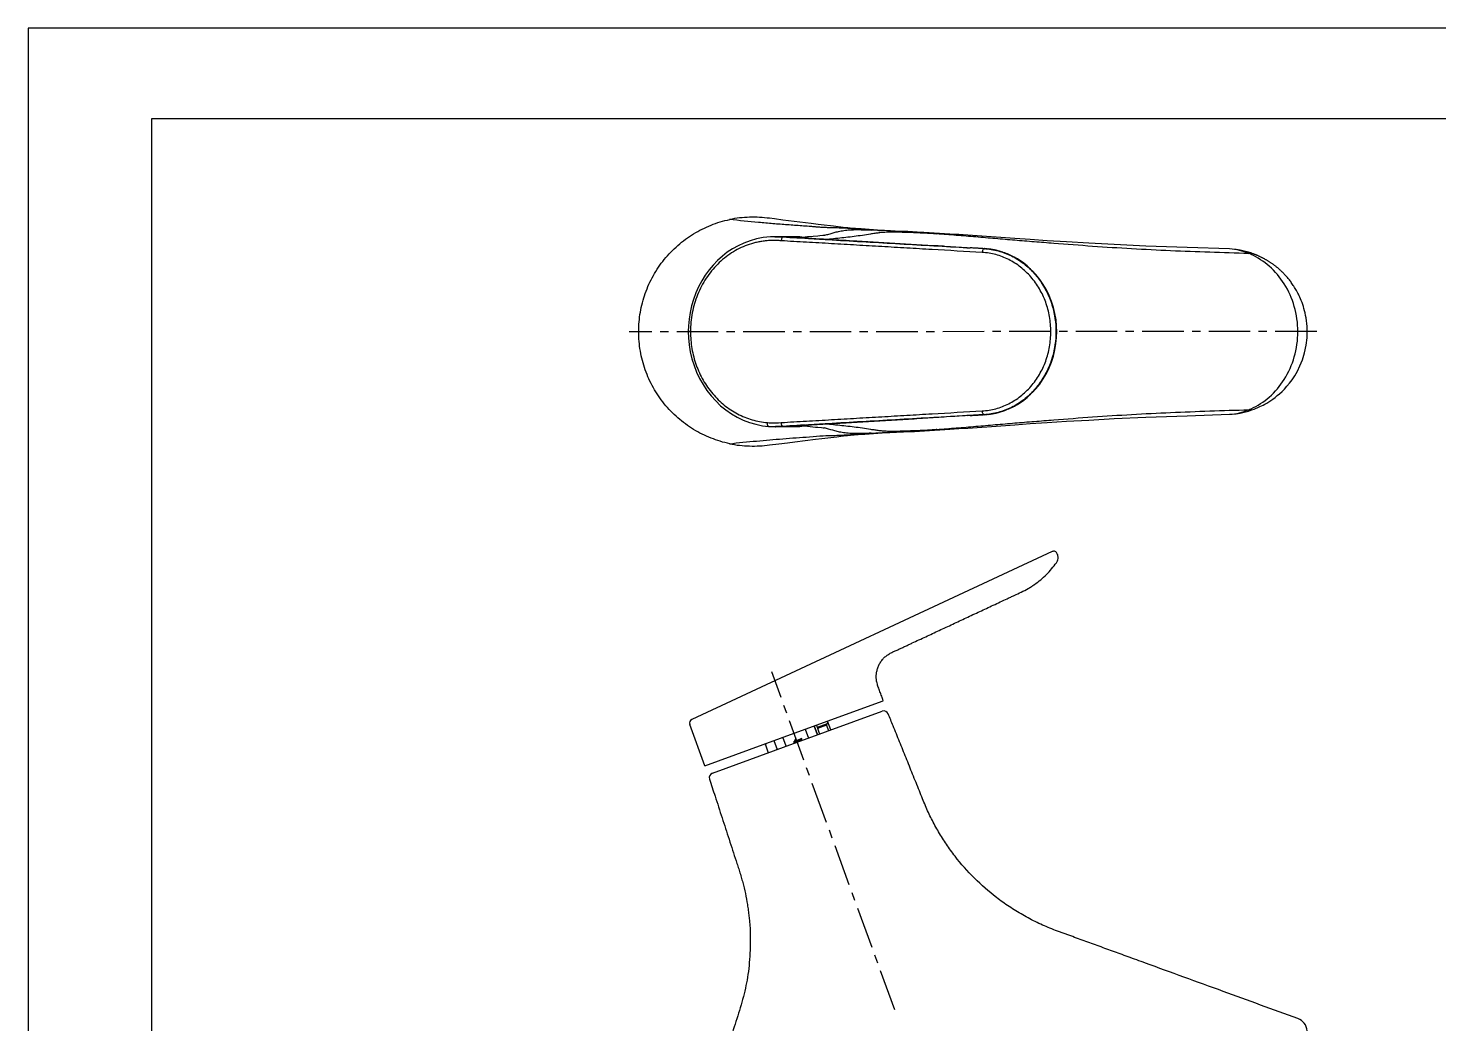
# Model space of a CAD drawing. Extents: x 33214 to 33808, y -33437 to -33017.
# Drawn here: x 33213.5 to 33510.5, y -33226.6 to -33017 of the extents above; entities that cross this region are included whole.
import ezdxf

# ---------------------------------------------------------------- set-up
doc = ezdxf.new("R2010")
doc.units = 0
doc.header["$LTSCALE"] = 7
doc.header["$MEASUREMENT"] = 0
doc.linetypes.add('CENTER', pattern=[2, 1.25, -0.25, 0.25, -0.25])
doc.layers.get('0').update_dxf_attribs({"color": 2, "linetype": 'CONTINUOUS'})
for name, color, linetype in [('11030_200121-SHAPE', 7, 'CONTINUOUS'), ('29313-SHAPE', 7, 'CONTINUOUS'), ('CL', 1, 'CENTER'), ('D', 2, 'CONTINUOUS'), ('TXT', 4, 'CONTINUOUS')]:
    doc.layers.add(name, color=color, linetype=linetype)
doc.layers.add('외형선', color=7, linetype='CONTINUOUS', lineweight=30)

msp = doc.modelspace()

# ---------------------------------------------------------------- linework, layer by layer
at = {"color": 7, "linetype": 'Continuous'}
for p, q in [((33429.1, -33127.22), (33353.23, -33162.6)), ((33430.24, -33127.8), (33430.19, -33127.67)), ((33374.78, -33165.47), (33393.57, -33158.63)), ((33375.46, -33167.35), (33393.35, -33160.84)), ((33382.51, -33164.78), (33381.83, -33162.9)), ((33355.99, -33172.31), (33352.82, -33163.6)), ((33355.99, -33172.31), (33374.78, -33165.47)), ((33379.01, -33163.93), (33379.69, -33165.81)), ((33379.48, -33163.76), (33380.16, -33165.64)), ((33381.61, -33163.78), (33379.73, -33164.46)), ((33381.61, -33163.78), (33381.91, -33163.14)), ((33381.61, -33163.78), (33382.04, -33164.95)), ((33357.58, -33173.86), (33375.46, -33167.35)), ((33368.67, -33167.69), (33369.36, -33169.57)), ((33370.55, -33167.01), (33371.23, -33168.89))]:
    msp.add_line(p, q, dxfattribs=at)
at = {"linetype": 'Continuous'}
msp.add_lwpolyline([(33213.53, -33437.02), (33807.53, -33437.02), (33807.53, -33017.02), (33213.53, -33017.02)], close=True, dxfattribs=at)
at = {"color": 7, "linetype": 'Continuous'}
msp.add_lwpolyline([(33430.35, -33128.34), (33430.34, -33128.18), (33430.28, -33127.9), (33430.24, -33127.8)], dxfattribs=at)
for centre, radius, start, end in [((33353.57, -33163.33), 0.799, 114.974, 200.0358), ((33393.69, -33161.78), 1, 21.9977, 110), ((33479.83, -33228.37), 3, 300, 70)]:
    msp.add_arc(centre, radius, start, end, dxfattribs=at)
at = {"color": 0}
msp.add_arc((33357.92, -33174.8), 1, 110, 197.9999, dxfattribs=at)
at = {"color": 7, "linetype": 'Continuous'}
for points, knots in [([(33430.19, -33127.67), (33430.16, -33127.57), (33430.04, -33127.38), (33429.76, -33127.18), (33429.42, -33127.13), (33429.2, -33127.17), (33429.1, -33127.22)], [0, 0, 0, 0, 0.241826, 0.49999, 0.758155, 1, 1, 1, 1]), ([(33393.57, -33158.63), (33393.46, -33158.31), (33393.29, -33157.83), (33393.05, -33157.2), (33392.81, -33156.56), (33392.52, -33155.79), (33392.25, -33154.93), (33392.09, -33154.13), (33392.06, -33153.37), (33392.15, -33152.62), (33392.33, -33151.87), (33392.62, -33151.13), (33393.01, -33150.43), (33393.49, -33149.81), (33394.06, -33149.27), (33394.69, -33148.81), (33395.38, -33148.43), (33396.1, -33148.11), (33396.82, -33147.8), (33397.53, -33147.47), (33398.24, -33147.13), (33398.95, -33146.8), (33399.89, -33146.35), (33401.08, -33145.8), (33402.5, -33145.14), (33403.92, -33144.48), (33405.35, -33143.81), (33406.77, -33143.15), (33408.66, -33142.27), (33411.03, -33141.16), (33413.4, -33140.06), (33415.3, -33139.17), (33416.73, -33138.5), (33418.19, -33137.82), (33419.41, -33137.25), (33420.4, -33136.79), (33421.39, -33136.34), (33422.62, -33135.76), (33423.82, -33135.14), (33424.75, -33134.58), (33425.65, -33133.98), (33426.72, -33133.15), (33427.92, -33132.05), (33429.03, -33130.86), (33429.7, -33130), (33430.02, -33129.56)], [0, 0, 0, 0, 0.019585, 0.029465, 0.039521, 0.059386, 0.077044, 0.092344, 0.106569, 0.121037, 0.13617, 0.151608, 0.167014, 0.182276, 0.197452, 0.212577, 0.227731, 0.242989, 0.258282, 0.273527, 0.288739, 0.303943, 0.319159, 0.349612, 0.38006, 0.410504, 0.44095, 0.471396, 0.501842, 0.562727, 0.623652, 0.653994, 0.684518, 0.715743, 0.747451, 0.763357, 0.779234, 0.810841, 0.842287, 0.858002, 0.873745, 0.905295, 0.936892, 0.968469, 1, 1, 1, 1]), ([(33430.02, -33129.56), (33430.14, -33129.39), (33430.33, -33128.99), (33430.37, -33128.55), (33430.35, -33128.34)], [0, 0, 0, 0, 0.499737, 1, 1, 1, 1]), ([(33480.85, -33225.55), (33475.62, -33223.64), (33467.62, -33220.73), (33456.92, -33216.84), (33450.23, -33214.4), (33445.23, -33212.58), (33441.85, -33211.35), (33438.63, -33210.18), (33435.97, -33209.21), (33433.84, -33208.44), (33432.51, -33207.95), (33431.44, -33207.56), (33430.38, -33207.18), (33428.52, -33206.48), (33425.92, -33205.35), (33422.91, -33203.77), (33420.06, -33202.01), (33416.59, -33199.52), (33412.66, -33196.08), (33409.25, -33192.2), (33406.83, -33188.86), (33405.18, -33186.25), (33403.95, -33183.99), (33403.05, -33182.13), (33402.42, -33180.71), (33401.8, -33179.19), (33401.15, -33177.57), (33400.45, -33175.85), (33399.52, -33173.53), (33398.37, -33170.68), (33397, -33167.29), (33395.75, -33164.2), (33394.96, -33162.24), (33394.62, -33161.4)], [0, 0, 0, 0, 0.1452412, 0.2219426, 0.2967619, 0.3306147, 0.360892, 0.3904273, 0.4199569, 0.4347213, 0.4494862, 0.4568681, 0.4642484, 0.4790139, 0.5085319, 0.5380544, 0.5675425, 0.5958252, 0.6495118, 0.7031839, 0.7300317, 0.7568795, 0.783729, 0.7971482, 0.8105766, 0.8243529, 0.839765, 0.8561699, 0.8727766, 0.9048228, 0.9363034, 0.9681345, 0.9916087, 0.9916087, 0.9916087, 0.9916087])]:
    msp.add_open_spline(points, degree=3, knots=knots, dxfattribs=at)
msp.add_open_spline([(33430.35, -33128.34), (33430.34, -33128.15), (33430.3, -33127.97), (33430.24, -33127.8)], degree=3, dxfattribs=at)
at = {"color": 0}
msp.add_open_spline([(33356.97, -33175.11), (33357.36, -33176.31), (33358.24, -33179.03), (33359.62, -33183.26), (33360.85, -33187.04), (33361.83, -33190.07), (33362.44, -33191.96), (33362.94, -33193.47), (33363.3, -33194.6), (33363.65, -33195.74), (33364.08, -33197.27), (33364.54, -33199.21), (33364.91, -33201.17), (33365.13, -33202.77), (33365.27, -33203.95), (33365.39, -33205.04), (33365.51, -33206.15), (33365.56, -33207.55), (33365.55, -33209.46), (33365.49, -33211.82), (33365.33, -33214.35), (33365.01, -33216.82), (33364.4, -33219.98), (33363.53, -33223.07), (33362.55, -33226.15), (33361.79, -33228.46), (33361.02, -33230.76), (33360.01, -33233.83), (33358.75, -33237.67), (33357.23, -33242.28), (33355.72, -33246.9), (33353.7, -33253.04), (33351.17, -33260.73), (33348.14, -33269.95), (33345.1, -33279.17), (33343.08, -33285.32), (33342.07, -33288.39)], degree=3, knots=[0.0081071, 0.0081071, 0.0081071, 0.0081071, 0.0400531, 0.0801061, 0.1201589, 0.1401855, 0.1602172, 0.1702207, 0.1802157, 0.1902225, 0.2002588, 0.2202273, 0.2402048, 0.2506379, 0.2608722, 0.2699753, 0.2782976, 0.2890262, 0.3053789, 0.3263752, 0.3483915, 0.3690877, 0.3890349, 0.4294937, 0.4499602, 0.4703482, 0.4906943, 0.5110519, 0.5518072, 0.5925511, 0.6332953, 0.6740408, 0.7555305, 0.8370203, 0.9185102, 1, 1, 1, 1], dxfattribs=at)
at = {"layer": '11030_200121-SHAPE', "color": 7, "linetype": 'Continuous'}
for p, q in [((33370.65, -33057.19), (33369.63, -33057.05)), ((33372.38, -33057.41), (33370.65, -33057.19)), ((33380.51, -33058.42), (33379.87, -33058.34)), ((33383.05, -33058.71), (33380.51, -33058.42)), ((33385.1, -33058.96), (33383.05, -33058.71)), ((33385.83, -33059.04), (33385.1, -33058.96)), ((33386.12, -33059.08), (33385.83, -33059.04)), ((33377.58, -33060.98), (33376.65, -33061.06)), ((33378.78, -33060.88), (33377.58, -33060.98)), ((33379.75, -33060.78), (33378.78, -33060.88)), ((33381.15, -33060.63), (33381.26, -33060.61)), ((33382.23, -33061.45), (33381.6, -33061.51)), ((33388.91, -33059.28), (33386.57, -33059.12)), ((33390.58, -33059.41), (33388.91, -33059.28)), ((33393.29, -33059.63), (33390.58, -33059.41)), ((33392.63, -33059.59), (33392.77, -33059.6)), ((33392.77, -33059.6), (33392.8, -33059.6)), ((33392.78, -33059.6), (33392.8, -33059.6)), ((33392.8, -33059.6), (33392.96, -33059.61)), ((33393.18, -33059.62), (33392.8, -33059.61)), ((33397.54, -33059.79), (33393.18, -33059.62)), ((33398.73, -33059.84), (33397.54, -33059.79)), ((33399.68, -33059.89), (33398.73, -33059.84)), ((33400.71, -33059.94), (33399.68, -33059.89)), ((33402.09, -33060.02), (33400.71, -33059.94)), ((33403.87, -33060.28), (33403.6, -33060.26)), ((33421.25, -33061.32), (33411.36, -33060.62)), ((33471.24, -33064.46), (33471.13, -33064.42)), ((33471.12, -33097.4), (33471.13, -33097.4)), ((33381.66, -33100.32), (33382.23, -33100.37)), ((33376.72, -33100.76), (33377.6, -33100.83)), ((33379.28, -33103.55), (33380.61, -33103.39)), ((33380.61, -33103.39), (33383.77, -33103.03)), ((33381.18, -33101.18), (33381.16, -33101.18)), ((33381.17, -33101.18), (33381.16, -33101.18)), ((33383.77, -33103.03), (33384.59, -33102.93)), ((33386.06, -33102.63), (33386.11, -33102.63)), ((33386.08, -33102.74), (33386.28, -33102.72)), ((33386.28, -33102.72), (33386.66, -33102.7)), ((33386.66, -33102.7), (33388.25, -33102.58)), ((33388.25, -33102.58), (33389.66, -33102.48)), ((33389.66, -33102.48), (33393.3, -33102.19)), ((33392.6, -33102.21), (33394.94, -33102.13)), ((33392.63, -33102.22), (33392.6, -33102.22)), ((33392.63, -33102.22), (33392.6, -33102.22)), ((33394.94, -33102.13), (33397.82, -33102.02)), ((33397.82, -33102.02), (33399.11, -33101.96)), ((33399.11, -33101.96), (33400.14, -33101.91)), ((33400.14, -33101.91), (33401.21, -33101.85)), ((33401.21, -33101.85), (33407.58, -33101.46)), ((33403.6, -33101.56), (33403.87, -33101.54)), ((33369.63, -33104.77), (33371.56, -33104.52)), ((33371.56, -33104.52), (33373.38, -33104.29))]:
    msp.add_line(p, q, dxfattribs=at)
for points in [[(33379.87, -33058.34), (33378.35, -33058.15), (33372.38, -33057.41)], [(33380.85, -33060.67), (33380.17, -33060.74), (33379.75, -33060.78)], [(33381.21, -33060.63), (33381.21, -33060.63), (33381.18, -33060.63), (33381.08, -33060.64), (33380.85, -33060.67)], [(33386.57, -33059.12), (33386.36, -33059.1), (33386.31, -33059.1), (33386.28, -33059.09), (33386.25, -33059.09), (33386.2, -33059.09), (33386.12, -33059.08)], [(33411.36, -33060.62), (33409.45, -33060.49), (33407.58, -33060.36), (33402.09, -33060.02)], [(33466.44, -33063.5), (33457.56, -33063.21), (33448.83, -33062.89), (33442.15, -33062.59), (33436.81, -33062.3), (33432.13, -33062.03), (33428.1, -33061.78), (33424.48, -33061.54), (33421.25, -33061.32)], [(33471.13, -33064.42), (33470.45, -33064.2), (33469.55, -33063.95), (33468.68, -33063.75), (33467.83, -33063.61), (33467.01, -33063.53), (33466.43, -33063.5)], [(33482.83, -33080.91), (33482.82, -33080.52), (33482.79, -33079.84), (33482.74, -33079.21), (33482.68, -33078.6), (33482.59, -33078.03), (33482.49, -33077.49), (33482.39, -33076.98), (33482.27, -33076.5), (33482.14, -33076.03), (33482.01, -33075.6), (33481.87, -33075.18), (33481.73, -33074.77), (33481.58, -33074.38), (33481.43, -33074.02), (33481.28, -33073.67), (33481.13, -33073.35), (33480.99, -33073.05), (33480.85, -33072.78), (33480.71, -33072.52), (33480.58, -33072.27), (33480.44, -33072.04), (33480.31, -33071.81), (33480.17, -33071.59), (33480.03, -33071.37), (33479.89, -33071.16), (33479.75, -33070.95), (33479.61, -33070.75), (33479.47, -33070.56), (33479.34, -33070.37), (33479.2, -33070.19), (33479.06, -33070.02), (33478.93, -33069.85), (33478.79, -33069.69), (33478.66, -33069.53), (33478.53, -33069.37), (33478.4, -33069.22), (33478.26, -33069.08), (33478.13, -33068.94), (33478, -33068.8), (33477.87, -33068.67), (33477.75, -33068.54), (33477.62, -33068.41), (33477.49, -33068.29), (33477.37, -33068.17), (33477.24, -33068.05), (33477.12, -33067.94), (33476.99, -33067.83), (33476.87, -33067.72), (33476.75, -33067.62), (33476.63, -33067.51), (33476.51, -33067.42), (33476.39, -33067.32), (33476.27, -33067.22), (33476.16, -33067.13), (33476.04, -33067.04), (33475.93, -33066.96), (33475.81, -33066.87), (33475.7, -33066.79), (33475.59, -33066.71), (33475.48, -33066.63), (33475.37, -33066.55), (33475.26, -33066.48), (33475.15, -33066.4), (33475.04, -33066.33), (33474.93, -33066.26), (33474.83, -33066.19), (33474.72, -33066.13), (33474.62, -33066.06), (33474.51, -33066), (33474.41, -33065.94), (33474.31, -33065.88), (33474.2, -33065.82), (33474.1, -33065.76), (33474, -33065.7), (33473.9, -33065.65), (33473.81, -33065.59), (33473.71, -33065.54), (33473.61, -33065.49), (33473.51, -33065.44), (33473.42, -33065.39), (33473.32, -33065.34), (33473.23, -33065.29), (33473.13, -33065.25), (33473.04, -33065.2), (33472.95, -33065.16), (33472.85, -33065.11), (33472.76, -33065.07), (33472.67, -33065.03), (33472.58, -33064.99), (33472.5, -33064.95), (33472.41, -33064.91), (33472.32, -33064.88), (33472.24, -33064.84), (33472.15, -33064.81), (33472.07, -33064.77), (33471.99, -33064.74), (33471.91, -33064.71), (33471.83, -33064.68), (33471.75, -33064.65), (33471.67, -33064.62), (33471.6, -33064.59), (33471.52, -33064.56), (33471.45, -33064.53), (33471.38, -33064.51), (33471.24, -33064.46)], [(33471.12, -33097.4), (33471.35, -33097.32), (33471.65, -33097.21), (33471.96, -33097.09), (33472.26, -33096.97), (33472.56, -33096.84), (33472.87, -33096.7), (33473.2, -33096.54), (33473.54, -33096.37), (33473.91, -33096.17), (33474.31, -33095.94), (33474.73, -33095.69), (33475.16, -33095.41), (33475.6, -33095.1), (33476.06, -33094.76), (33476.53, -33094.39), (33477.02, -33093.97), (33477.52, -33093.51), (33478.03, -33092.99), (33478.56, -33092.41), (33479.09, -33091.76), (33479.64, -33091.03), (33480.2, -33090.19), (33480.75, -33089.23), (33481.3, -33088.11), (33481.81, -33086.83), (33482.26, -33085.35), (33482.6, -33083.76), (33482.78, -33082.18), (33482.83, -33080.91)], [(33466.43, -33098.32), (33467.01, -33098.29), (33467.83, -33098.21), (33468.68, -33098.07), (33469.55, -33097.87), (33470.45, -33097.62), (33471.13, -33097.4)], [(33418.3, -33100.71), (33421.25, -33100.5), (33424.48, -33100.28), (33428.1, -33100.04), (33432.13, -33099.79), (33436.81, -33099.52), (33442.15, -33099.23), (33448.82, -33098.93), (33457.56, -33098.61), (33466.44, -33098.32)], [(33373.38, -33104.29), (33374.97, -33104.09), (33379.28, -33103.55)], [(33377.6, -33100.83), (33379.31, -33100.99), (33379.77, -33101.03)], [(33379.77, -33101.03), (33380.57, -33101.11), (33380.88, -33101.15), (33381.1, -33101.17), (33381.17, -33101.18)], [(33384.59, -33102.93), (33385.84, -33102.77), (33386, -33102.75), (33386.09, -33102.74)], [(33386.08, -33102.74), (33386.08, -33102.74), (33386.08, -33102.74)], [(33407.58, -33101.46), (33409.45, -33101.33), (33411.36, -33101.2), (33418.3, -33100.71)]]:
    msp.add_lwpolyline(points, dxfattribs=at)
for centre, radius, start, end in [((33387.06, -33154.07), 94.64, 86.6307, 87.5991), ((33392.48, -33250.66), 190.72, 86.2805, 86.5765), ((33466.19, -33071.9), 8.4, 88.0158, 88.2654), ((33466.06, -33075.59), 12, 65.606, 68.0735), ((33465.87, -33085.81), 12.45, 292.0006, 294.337), ((33466.19, -33089.92), 8.4, 271.7346, 271.9843), ((33386.75, -33001.05), 101.34, 272.4198, 273.3093), ((33386.04, -32988.48), 113.93, 273.3159, 273.4621), ((33392.62, -32913.4), 188.47, 273.4217, 273.7213)]:
    msp.add_arc(centre, radius, start, end, dxfattribs=at)
for points, knots in [([(33361.23, -33104.52), (33360.56, -33104.38), (33359.23, -33104.03), (33357.29, -33103.35), (33355.41, -33102.52), (33353.01, -33101.19), (33350.24, -33099.15), (33347.37, -33096.18), (33345.05, -33092.77), (33343.35, -33089.01), (33342.3, -33085.02), (33341.95, -33080.91), (33342.3, -33076.8), (33343.35, -33072.81), (33345.05, -33069.05), (33347.37, -33065.63), (33350.24, -33062.66), (33353.01, -33060.63), (33355.41, -33059.3), (33357.29, -33058.46), (33359.23, -33057.78), (33360.56, -33057.44), (33361.23, -33057.3)], [0, 0, 0, 0, 0.031238, 0.062515, 0.09382, 0.125101, 0.187576, 0.250064, 0.312567, 0.375078, 0.437592, 0.499984, 0.562417, 0.624891, 0.687426, 0.749903, 0.812388, 0.874888, 0.906172, 0.93746, 0.968735, 1, 1, 1, 1]), ([(33391.03, -33059.51), (33389.65, -33059.42), (33387.68, -33059.27), (33385.16, -33059.13), (33383.57, -33059.07), (33382.21, -33059.04), (33381.11, -33059), (33380.22, -33058.94), (33379.45, -33058.88), (33378.71, -33058.81), (33377.69, -33058.74), (33376.42, -33058.65), (33374.9, -33058.54), (33372.87, -33058.39), (33370.34, -33058.19), (33366.28, -33057.84), (33363.24, -33057.53), (33361.21, -33057.3)], [0, 0, 0, 0, 0.138217, 0.198827, 0.252567, 0.298274, 0.334809, 0.363378, 0.387959, 0.412456, 0.438032, 0.489697, 0.540488, 0.591426, 0.693402, 0.795479, 1, 1, 1, 1]), ([(33369.63, -33057.05), (33368.93, -33056.96), (33367.53, -33056.83), (33364.72, -33056.79), (33362.61, -33057.01), (33361.23, -33057.3)], [0, 0, 0, 0, 0.250222, 0.500285, 1, 1, 1, 1]), ([(33381.26, -33060.61), (33381.55, -33060.53), (33382.13, -33060.36), (33383.01, -33060.11), (33383.94, -33059.85), (33385.01, -33059.63), (33386.26, -33059.48), (33388.29, -33059.4), (33389.9, -33059.47), (33391.03, -33059.51)], [0, 0, 0, 0, 0.090849, 0.182002, 0.27633, 0.38519, 0.512692, 0.657771, 1, 1, 1, 1]), ([(33397.94, -33060.02), (33397.37, -33060), (33396.32, -33059.98), (33395.05, -33059.97), (33394.17, -33059.99), (33393.45, -33060.02), (33392.65, -33060.11), (33391.76, -33060.24), (33390.6, -33060.41), (33389.16, -33060.65), (33387.43, -33060.89), (33385.12, -33061.15), (33383.39, -33061.33), (33382.23, -33061.45)], [0, 0, 0, 0, 0.107939, 0.200156, 0.240282, 0.276384, 0.336738, 0.392175, 0.447641, 0.558697, 0.669425, 0.779748, 1, 1, 1, 1]), ([(33392.8, -33059.61), (33392.64, -33059.6), (33392.05, -33059.58), (33391.46, -33059.55), (33391.03, -33059.51)], [0, 0, 0, 0, 0.271854, 1, 1, 1, 1]), ([(33397.94, -33060.02), (33397.6, -33059.95), (33396.86, -33059.84), (33395.28, -33059.71), (33394.03, -33059.66), (33393.18, -33059.62)], [0, 0, 0, 0, 0.218224, 0.46819, 1, 1, 1, 1]), ([(33403.6, -33060.26), (33402.61, -33060.2), (33400.72, -33060.11), (33398.83, -33060.05), (33397.94, -33060.02)], [0, 0, 0, 0, 0.527929, 1, 1, 1, 1]), ([(33403.88, -33060.13), (33403.92, -33060.13), (33404.04, -33060.14), (33404.17, -33060.16), (33404.26, -33060.17)], [0, 0, 0, 0, 0.255276, 1, 1, 1, 1]), ([(33404.26, -33060.17), (33404.31, -33060.18), (33404.52, -33060.22), (33404.72, -33060.28), (33404.86, -33060.34)], [0, 0, 0, 0, 0.26315, 1, 1, 1, 1]), ([(33470.54, -33064.46), (33467.79, -33064.39), (33462.3, -33064.22), (33454.07, -33063.9), (33445.85, -33063.5), (33437.64, -33062.97), (33430.81, -33062.45), (33425.35, -33062.01), (33421.25, -33061.68), (33417.15, -33061.33), (33413.73, -33061.03), (33410.99, -33060.8), (33408.94, -33060.63), (33406.89, -33060.48), (33405.53, -33060.38), (33404.86, -33060.34)], [0, 0, 0, 0, 0.125219, 0.250355, 0.375393, 0.500318, 0.625197, 0.687652, 0.750137, 0.812647, 0.875205, 0.906499, 0.937814, 0.969142, 1, 1, 1, 1]), ([(33470.54, -33064.46), (33469.89, -33064.21), (33468.57, -33063.75), (33467.18, -33063.52), (33466.48, -33063.5)], [0, 0, 0, 0, 0.496938, 1, 1, 1, 1]), ([(33470.54, -33064.46), (33470.63, -33064.42), (33470.83, -33064.37), (33471.04, -33064.39), (33471.13, -33064.42)], [0, 0, 0, 0, 0.509377, 1, 1, 1, 1]), ([(33480.85, -33080.91), (33480.85, -33079.12), (33480.36, -33075.58), (33478.24, -33070.83), (33475.06, -33067.05), (33472.39, -33065.29), (33471.01, -33064.66)], [0, 0, 0, 0, 0.268695, 0.528035, 0.772332, 1, 1, 1, 1]), ([(33471.01, -33097.16), (33472.39, -33096.53), (33475.06, -33094.77), (33478.23, -33091), (33480.36, -33086.24), (33480.85, -33082.7), (33480.85, -33080.91)], [0, 0, 0, 0, 0.227652, 0.471948, 0.731298, 1, 1, 1, 1]), ([(33404.86, -33101.48), (33405.53, -33101.44), (33406.89, -33101.34), (33408.94, -33101.19), (33410.99, -33101.02), (33413.73, -33100.79), (33417.15, -33100.49), (33421.25, -33100.14), (33425.35, -33099.81), (33430.81, -33099.37), (33437.64, -33098.85), (33445.85, -33098.32), (33454.07, -33097.92), (33462.3, -33097.6), (33467.79, -33097.43), (33470.54, -33097.36)], [0, 0, 0, 0, 0.030858, 0.062186, 0.093501, 0.124795, 0.187353, 0.249863, 0.312348, 0.374803, 0.499682, 0.624607, 0.749644, 0.87478, 1, 1, 1, 1]), ([(33466.48, -33098.32), (33467.18, -33098.3), (33468.57, -33098.07), (33469.89, -33097.61), (33470.54, -33097.36)], [0, 0, 0, 0, 0.503063, 1, 1, 1, 1]), ([(33470.54, -33097.36), (33470.63, -33097.4), (33470.83, -33097.45), (33471.03, -33097.43), (33471.12, -33097.4)], [0, 0, 0, 0, 0.510139, 1, 1, 1, 1]), ([(33382.23, -33100.37), (33383.39, -33100.49), (33385.12, -33100.67), (33387.43, -33100.93), (33389.16, -33101.17), (33390.6, -33101.41), (33391.76, -33101.58), (33392.65, -33101.71), (33393.45, -33101.8), (33394.17, -33101.83), (33395.05, -33101.85), (33396.32, -33101.84), (33397.37, -33101.82), (33397.94, -33101.8)], [0, 0, 0, 0, 0.220256, 0.330578, 0.441311, 0.552366, 0.607833, 0.663271, 0.723623, 0.759717, 0.799834, 0.892065, 1, 1, 1, 1]), ([(33361.21, -33104.51), (33363.09, -33104.3), (33366.83, -33103.92), (33371.51, -33103.53), (33375.25, -33103.25), (33378.08, -33103.05), (33380.67, -33102.82), (33383.34, -33102.75), (33385.06, -33102.69), (33386.06, -33102.63)], [0, 0, 0, 0, 0.226586, 0.452667, 0.565533, 0.67834, 0.793466, 0.878901, 1, 1, 1, 1]), ([(33391.03, -33102.3), (33389.89, -33102.35), (33388.26, -33102.42), (33386.21, -33102.32), (33384.96, -33102.17), (33383.88, -33101.95), (33382.65, -33101.6), (33381.76, -33101.34), (33381.18, -33101.18)], [0, 0, 0, 0, 0.343036, 0.488062, 0.615196, 0.723319, 0.817435, 1, 1, 1, 1]), ([(33386.1, -33102.63), (33386.48, -33102.61), (33388.12, -33102.51), (33389.77, -33102.39), (33391.03, -33102.3)], [0, 0, 0, 0, 0.231896, 1, 1, 1, 1]), ([(33391.03, -33102.3), (33391.15, -33102.29), (33391.67, -33102.25), (33392.19, -33102.23), (33392.6, -33102.21)], [0, 0, 0, 0, 0.226864, 1, 1, 1, 1]), ([(33393.4, -33102.18), (33394.21, -33102.15), (33395.4, -33102.1), (33396.91, -33101.97), (33397.62, -33101.87), (33397.94, -33101.8)], [0, 0, 0, 0, 0.533168, 0.782115, 1, 1, 1, 1]), ([(33397.94, -33101.8), (33398.83, -33101.77), (33400.72, -33101.71), (33402.61, -33101.62), (33403.6, -33101.56)], [0, 0, 0, 0, 0.472046, 1, 1, 1, 1]), ([(33404.26, -33101.65), (33404.23, -33101.65), (33404.1, -33101.67), (33403.98, -33101.68), (33403.88, -33101.69)], [0, 0, 0, 0, 0.244564, 1, 1, 1, 1]), ([(33404.86, -33101.48), (33404.81, -33101.5), (33404.62, -33101.58), (33404.41, -33101.62), (33404.26, -33101.65)], [0, 0, 0, 0, 0.237168, 1, 1, 1, 1]), ([(33361.23, -33104.51), (33362.61, -33104.8), (33364.72, -33105.03), (33367.53, -33104.98), (33368.94, -33104.86), (33369.63, -33104.77)], [0, 0, 0, 0, 0.499719, 0.749779, 1, 1, 1, 1])]:
    msp.add_open_spline(points, degree=3, knots=knots, dxfattribs=at)
for points in [[(33377.37, -33061.18), (33378.03, -33061.21), (33378.68, -33061.27), (33379.33, -33061.38)], [(33379.24, -33100.46), (33378.66, -33100.55), (33378.08, -33100.6), (33377.49, -33100.63)]]:
    msp.add_open_spline(points, degree=3, dxfattribs=at)
at = {"layer": '29313-SHAPE', "color": 7, "linetype": 'Continuous'}
for p, q in [((33372.28, -33060.92), (33370.72, -33060.92)), ((33370.72, -33060.92), (33370.88, -33060.92)), ((33370.88, -33060.92), (33371.45, -33060.93)), ((33372.67, -33060.92), (33372.28, -33060.92)), ((33372.46, -33060.98), (33372.99, -33060.98)), ((33373.06, -33060.92), (33372.67, -33060.92)), ((33374.52, -33060.92), (33373.06, -33060.92)), ((33375.15, -33061.13), (33375.06, -33061.13)), ((33375.07, -33061.09), (33375.16, -33061.1)), ((33375.34, -33061.15), (33375.15, -33061.13)), ((33375.96, -33061.18), (33375.16, -33061.1)), ((33375.34, -33061.15), (33377.21, -33061.26)), ((33375.74, -33061.17), (33375.34, -33061.15)), ((33375.77, -33061.17), (33375.74, -33061.17)), ((33375.9, -33061.18), (33375.77, -33061.17)), ((33376.13, -33061.19), (33375.77, -33061.17)), ((33376.8, -33061.23), (33375.9, -33061.18)), ((33414.78, -33063.44), (33376.8, -33061.23)), ((33381.92, -33061.53), (33381.92, -33061.53)), ((33415.18, -33063.47), (33413.8, -33063.38)), ((33414.78, -33063.44), (33414.85, -33063.44)), ((33414.96, -33063.44), (33414.85, -33063.44)), ((33415.17, -33063.47), (33414.85, -33063.44)), ((33415.06, -33063.45), (33414.96, -33063.44)), ((33415.17, -33063.46), (33415.06, -33063.45)), ((33352.97, -33080.91), (33352.51, -33080.91)), ((33377.21, -33100.57), (33375.34, -33100.68)), ((33375.77, -33100.66), (33376.13, -33100.64)), ((33375.78, -33100.66), (33376.09, -33100.64)), ((33376.09, -33100.64), (33400.05, -33099.25)), ((33414.78, -33098.39), (33400.05, -33099.25)), ((33411.21, -33098.6), (33412.97, -33098.5)), ((33412.97, -33098.5), (33414.57, -33098.4)), ((33414.57, -33098.4), (33415.18, -33098.36)), ((33414.78, -33098.39), (33414.85, -33098.39)), ((33414.85, -33098.39), (33414.96, -33098.39)), ((33414.96, -33098.39), (33415.06, -33098.38)), ((33415.06, -33098.38), (33415.17, -33098.37)), ((33370.72, -33100.91), (33372.61, -33100.91)), ((33372.03, -33100.88), (33371.93, -33100.88)), ((33372.03, -33100.88), (33371.93, -33100.88)), ((33372.02, -33100.91), (33372.03, -33100.91)), ((33372.46, -33100.85), (33372.99, -33100.85)), ((33372.61, -33100.91), (33373.33, -33100.91)), ((33373.33, -33100.91), (33374.47, -33100.91)), ((33375.06, -33100.7), (33375.15, -33100.7)), ((33375.07, -33100.74), (33375.24, -33100.72)), ((33375.15, -33100.7), (33375.34, -33100.68)), ((33375.24, -33100.72), (33375.96, -33100.65)), ((33375.34, -33100.68), (33375.74, -33100.66)), ((33375.74, -33100.66), (33375.77, -33100.66)), ((33375.77, -33100.66), (33375.78, -33100.66))]:
    msp.add_line(p, q, dxfattribs=at)
for points in [[(33370.88, -33060.92), (33369.85, -33060.94), (33368.3, -33061.1), (33366.86, -33061.38), (33365.5, -33061.76), (33364.2, -33062.25), (33362.98, -33062.83), (33361.82, -33063.48), (33360.72, -33064.21), (33359.68, -33065.02), (33358.69, -33065.91), (33357.76, -33066.88), (33356.88, -33067.93), (33356.07, -33069.05), (33355.33, -33070.23), (33354.66, -33071.48), (33354.09, -33072.77), (33353.6, -33074.11), (33353.2, -33075.48), (33352.89, -33076.87), (33352.67, -33078.27), (33352.54, -33079.67), (33352.5, -33080.91)], [(33430.1, -33080.91), (33430.06, -33079.75), (33429.93, -33078.42), (33429.7, -33077.11), (33429.39, -33075.82), (33428.98, -33074.55), (33428.49, -33073.31), (33427.91, -33072.12), (33427.25, -33070.98), (33426.5, -33069.9), (33425.69, -33068.89), (33424.8, -33067.95), (33423.86, -33067.08), (33422.86, -33066.3), (33421.81, -33065.61), (33420.73, -33065.01), (33419.61, -33064.51), (33418.48, -33064.1), (33417.34, -33063.79), (33416.19, -33063.57), (33415.18, -33063.47)], [(33352.51, -33080.91), (33352.55, -33082.23), (33352.69, -33083.71), (33352.93, -33085.18), (33353.27, -33086.63), (33353.71, -33088.06), (33354.25, -33089.45), (33354.89, -33090.79), (33355.61, -33092.07), (33356.43, -33093.29), (33357.32, -33094.44), (33358.29, -33095.51), (33359.32, -33096.5), (33360.43, -33097.39), (33361.59, -33098.2), (33362.81, -33098.91), (33364.07, -33099.52), (33365.39, -33100.03), (33366.75, -33100.42), (33368.14, -33100.71), (33369.43, -33100.86)], [(33415.18, -33098.36), (33416.17, -33098.26), (33417.32, -33098.04), (33418.46, -33097.74), (33419.6, -33097.33), (33420.71, -33096.83), (33421.8, -33096.23), (33422.85, -33095.54), (33423.85, -33094.76), (33424.79, -33093.89), (33425.68, -33092.95), (33426.49, -33091.94), (33427.23, -33090.86), (33427.9, -33089.73), (33428.48, -33088.54), (33428.97, -33087.31), (33429.38, -33086.05), (33429.7, -33084.75), (33429.92, -33083.44), (33430.06, -33082.11), (33430.1, -33080.91)], [(33369.43, -33100.86), (33369.5, -33100.87), (33369.74, -33100.89), (33369.99, -33100.9), (33370.25, -33100.91), (33370.53, -33100.91), (33370.72, -33100.91)]]:
    msp.add_lwpolyline(points, dxfattribs=at)
for centre, radius, start, end in [((33372.02, -33063.2), 2.29, 89.2668, 89.6849), ((33410.24, -32459.86), 602.3, 266.40414, 266.67828), ((33370.44, -33089.42), 28.55, 84.7256, 84.8717), ((33374.23, -33072.44), 11.38, 84.3934, 85.0574), ((33374.5, -33077.51), 16.59, 85.536, 86.6815), ((33374.48, -33077.71), 16.8, 84.2792, 85.5358), ((33374.44, -33078.07), 17.15, 80.6476, 84.2752), ((33374.36, -33078.62), 17.71, 77.9407, 80.6576), ((33446.58, -32442.07), 622.17, 266.66689, 266.80126), ((33384.75, -33549.64), 487.13, 86.6107, 86.8093), ((33402.81, -33244.12), 181.08, 86.187, 86.5978), ((33414.78, -33063.56), 0.121, 89.4158, 94.3371), ((33413.97, -33077.97), 14.56, 86.4678, 86.8173), ((33413.97, -33078), 14.59, 85.2408, 86.4675), ((33414.24, -33076.91), 13.47, 83.8432, 86.0265), ((33414.21, -33077.19), 13.76, 81.2867, 83.8414), ((33414.17, -33077.47), 14.04, 79.5349, 81.2891), ((33414.1, -33077.81), 14.39, 76.3003, 79.5284), ((33414.04, -33078.07), 14.65, 75.1994, 76.3081), ((33414, -33078.2), 14.79, 71.4249, 75.1952), ((33413.97, -33078.29), 14.89, 70.9867, 71.4284), ((33414.01, -33083.64), 14.78, 284.8323, 288.5461), ((33413.98, -33083.55), 14.88, 288.5427, 289.0731), ((33404.06, -33572.9), 473.09, 93.2703, 93.3855), ((33374.36, -33083.21), 17.71, 279.3455, 282.0321), ((33446.59, -33719.88), 622.29, 93.19891, 93.33318), ((33384.83, -32613.64), 485.68, 273.1907, 273.3905), ((33402.82, -32917.91), 180.87, 273.4038, 273.8134), ((33414.78, -33098.27), 0.121, 265.6321, 270.5847), ((33414.04, -33084.4), 14.01, 273.0148, 273.3707), ((33414.04, -33084.35), 14.07, 273.3713, 274.6485), ((33414.24, -33084.92), 13.47, 273.9733, 276.0697), ((33414.21, -33084.64), 13.76, 276.072, 278.677), ((33414.17, -33084.36), 14.04, 278.6746, 280.4673), ((33414.1, -33084.03), 14.38, 280.4733, 283.6672), ((33414.04, -33083.77), 14.64, 283.6599, 284.8283), ((33370.72, -33081.15), 19.77, 270.258, 270.5262), ((33369.71, -33057.17), 43.77, 273.0385, 273.6074), ((33372.03, -33098.99), 1.93, 269.9703, 270.4053), ((33410.24, -33702.05), 602.38, 93.32141, 93.59593), ((33370.48, -33072.85), 28.12, 275.1332, 275.2816), ((33374.24, -33089.45), 11.32, 274.9395, 275.6273), ((33374.5, -33084.32), 16.59, 273.3185, 274.465), ((33374.48, -33084.12), 16.8, 274.4652, 275.6927), ((33374.43, -33083.66), 17.25, 275.7075, 279.3453)]:
    msp.add_arc(centre, radius, start, end, dxfattribs=at)
for points, knots in [([(33372.08, -33061.78), (33371.78, -33061.76), (33371.18, -33061.73), (33370.28, -33061.71), (33369.37, -33061.74), (33368.47, -33061.83), (33367.57, -33061.97), (33366.38, -33062.22), (33364.91, -33062.66), (33363.22, -33063.39), (33361.06, -33064.62), (33358.59, -33066.62), (33356.57, -33069.11), (33355.26, -33071.34), (33354.16, -33073.73), (33353.22, -33076.92), (33352.97, -33079.58), (33352.97, -33080.91)], [0, 0, 0, 0, 0.029642, 0.059287, 0.088903, 0.118751, 0.14868, 0.178663, 0.238767, 0.299237, 0.360222, 0.483746, 0.609807, 0.673834, 0.738411, 0.868741, 1, 1, 1, 1]), ([(33371.45, -33060.93), (33371.53, -33060.93), (33371.87, -33060.94), (33372.21, -33060.96), (33372.46, -33060.98)], [0, 0, 0, 0, 0.251293, 1, 1, 1, 1]), ([(33372.18, -33060.92), (33372.17, -33060.92), (33372.13, -33060.92), (33372.08, -33060.92), (33372.05, -33060.92)], [0, 0, 0, 0, 0.295332, 1, 1, 1, 1]), ([(33372.46, -33060.98), (33372.42, -33060.98), (33372.34, -33061.02), (33372.26, -33061.11), (33372.18, -33061.26), (33372.11, -33061.48), (33372.09, -33061.68), (33372.08, -33061.78)], [0, 0, 0, 0, 0.150665, 0.25447, 0.378931, 0.681062, 1, 1, 1, 1]), ([(33414.4, -33064.24), (33410.88, -33064.03), (33405.59, -33063.73), (33398.53, -33063.32), (33393.24, -33063.01), (33387.95, -33062.7), (33382.66, -33062.39), (33377.37, -33062.09), (33373.84, -33061.89), (33372.08, -33061.78)], [0, 0, 0, 0, 0.250009, 0.375014, 0.500021, 0.625037, 0.750053, 0.875041, 1, 1, 1, 1]), ([(33372.99, -33060.98), (33372.91, -33060.97), (33372.64, -33060.95), (33372.37, -33060.93), (33372.18, -33060.92)], [0, 0, 0, 0, 0.319223, 1, 1, 1, 1]), ([(33373.07, -33060.98), (33373.41, -33061), (33374.12, -33061.03), (33374.83, -33061.07), (33375.21, -33061.1)], [0, 0, 0, 0, 0.473286, 1, 1, 1, 1]), ([(33375.06, -33061.13), (33374.69, -33061.1), (33374.03, -33061.06), (33373.36, -33061.01), (33373.07, -33060.99)], [0, 0, 0, 0, 0.553562, 1, 1, 1, 1]), ([(33374.31, -33060.94), (33374.27, -33060.94), (33374.18, -33060.94), (33374.08, -33060.94), (33374.03, -33060.95), (33373.99, -33060.95), (33373.98, -33060.95), (33373.96, -33060.95), (33373.99, -33060.96), (33374.01, -33060.97), (33374.07, -33060.98), (33374.17, -33060.99), (33374.25, -33061), (33374.3, -33061)], [0, 0, 0, 0, 0.203294, 0.360758, 0.419205, 0.462695, 0.490383, 0.502517, 0.529778, 0.567182, 0.620938, 0.777188, 1, 1, 1, 1]), ([(33374.3, -33061), (33374.35, -33061.01), (33374.61, -33061.04), (33374.86, -33061.07), (33375.07, -33061.09)], [0, 0, 0, 0, 0.195367, 1, 1, 1, 1]), ([(33375.46, -33060.94), (33375.26, -33060.94), (33374.88, -33060.94), (33374.5, -33060.94), (33374.31, -33060.94)], [0, 0, 0, 0, 0.504445, 1, 1, 1, 1]), ([(33377.08, -33061.25), (33377, -33061.24), (33376.68, -33061.23), (33376.37, -33061.21), (33376.13, -33061.19)], [0, 0, 0, 0, 0.253538, 1, 1, 1, 1]), ([(33377.07, -33061.25), (33377.08, -33061.25), (33377.13, -33061.25), (33377.18, -33061.25), (33377.21, -33061.25)], [0, 0, 0, 0, 0.193087, 1, 1, 1, 1]), ([(33381.84, -33061.52), (33381.45, -33061.5), (33379.91, -33061.41), (33378.37, -33061.32), (33377.21, -33061.26)], [0, 0, 0, 0, 0.250221, 1, 1, 1, 1]), ([(33381.84, -33061.52), (33381.84, -33061.52), (33381.87, -33061.53), (33381.9, -33061.53), (33381.92, -33061.53)], [0, 0, 0, 0, 0.203043, 1, 1, 1, 1]), ([(33381.92, -33061.53), (33384.29, -33061.67), (33389.04, -33061.95), (33396.17, -33062.36), (33403.29, -33062.77), (33408.04, -33063.05), (33410.42, -33063.19)], [0, 0, 0, 0, 0.250005, 0.500011, 0.750008, 1, 1, 1, 1]), ([(33406.25, -33062.94), (33400.17, -33062.59), (33392.06, -33062.12), (33383.95, -33061.65), (33381.92, -33061.53)], [0, 0, 0, 0, 0.749966, 1, 1, 1, 1]), ([(33414.77, -33063.44), (33414.72, -33063.44), (33414.61, -33063.51), (33414.51, -33063.7), (33414.43, -33063.95), (33414.41, -33064.14), (33414.4, -33064.24)], [0, 0, 0, 0, 0.154025, 0.383228, 0.684151, 1, 1, 1, 1]), ([(33428.84, -33080.91), (33428.84, -33079.86), (33428.66, -33077.74), (33427.98, -33075.19), (33427.18, -33073.25), (33426.22, -33071.43), (33424.73, -33069.35), (33422.54, -33067.25), (33420.03, -33065.65), (33417.29, -33064.6), (33415.36, -33064.29), (33414.4, -33064.24)], [0, 0, 0, 0, 0.130728, 0.260678, 0.32515, 0.389142, 0.515424, 0.639408, 0.761172, 0.881139, 1, 1, 1, 1]), ([(33415.18, -33063.46), (33416.17, -33063.55), (33418.15, -33063.92), (33420.96, -33065.06), (33423.52, -33066.76), (33425.75, -33068.95), (33427.57, -33071.56), (33428.92, -33074.49), (33429.74, -33077.65), (33429.93, -33079.82), (33429.93, -33080.91)], [0, 0, 0, 0, 0.118905, 0.239042, 0.360953, 0.485046, 0.611354, 0.739625, 0.86944, 1, 1, 1, 1]), ([(33429.98, -33080.91), (33429.98, -33079.08), (33429.45, -33075.41), (33427.52, -33071.23), (33425.3, -33068.42), (33423.36, -33066.63), (33421.2, -33065.19), (33419.63, -33064.5), (33418.82, -33064.22)], [0, 0, 0, 0, 0.258192, 0.512105, 0.636844, 0.759649, 0.8806, 1, 1, 1, 1]), ([(33352.97, -33080.91), (33352.97, -33082.11), (33353.17, -33084.5), (33354.08, -33087.97), (33355.55, -33091.19), (33357.55, -33094.05), (33360, -33096.45), (33362.81, -33098.32), (33365.9, -33099.58), (33368.07, -33099.97), (33369.15, -33100.07)], [0, 0, 0, 0, 0.130607, 0.260479, 0.388806, 0.515103, 0.63913, 0.760987, 0.880999, 1, 1, 1, 1]), ([(33414.4, -33097.59), (33415.36, -33097.54), (33417.29, -33097.23), (33420.03, -33096.18), (33422.54, -33094.58), (33424.73, -33092.48), (33426.22, -33090.4), (33427.18, -33088.58), (33427.98, -33086.64), (33428.66, -33084.09), (33428.84, -33081.97), (33428.84, -33080.91)], [0, 0, 0, 0, 0.11886, 0.238848, 0.360578, 0.484561, 0.610878, 0.674878, 0.739342, 0.869262, 1, 1, 1, 1]), ([(33429.93, -33080.91), (33429.93, -33082), (33429.74, -33084.18), (33429.05, -33086.82), (33428.24, -33088.82), (33427.26, -33090.71), (33425.75, -33092.88), (33423.52, -33095.07), (33420.96, -33096.77), (33418.15, -33097.91), (33416.17, -33098.28), (33415.18, -33098.37)], [0, 0, 0, 0, 0.130556, 0.260327, 0.324739, 0.388707, 0.515027, 0.639107, 0.760986, 0.881113, 1, 1, 1, 1]), ([(33418.84, -33097.61), (33419.64, -33097.33), (33421.21, -33096.63), (33423.37, -33095.19), (33425.3, -33093.4), (33427.52, -33090.59), (33429.45, -33086.41), (33429.98, -33082.75), (33429.98, -33080.91)], [0, 0, 0, 0, 0.119397, 0.240365, 0.363189, 0.487895, 0.741781, 1, 1, 1, 1]), ([(33372.08, -33100.05), (33373.84, -33099.94), (33377.37, -33099.74), (33382.66, -33099.44), (33387.95, -33099.13), (33393.24, -33098.82), (33398.53, -33098.51), (33405.59, -33098.1), (33410.88, -33097.8), (33414.4, -33097.59)], [0, 0, 0, 0, 0.124959, 0.249947, 0.374963, 0.499979, 0.624986, 0.749991, 1, 1, 1, 1]), ([(33414.77, -33098.39), (33414.72, -33098.39), (33414.62, -33098.32), (33414.51, -33098.13), (33414.43, -33097.88), (33414.41, -33097.69), (33414.4, -33097.59)], [0, 0, 0, 0, 0.154046, 0.38326, 0.684174, 1, 1, 1, 1]), ([(33369.15, -33100.07), (33369.4, -33100.09), (33370.37, -33100.14), (33371.35, -33100.1), (33372.08, -33100.05)], [0, 0, 0, 0, 0.250093, 1, 1, 1, 1]), ([(33369.43, -33100.86), (33369.38, -33100.86), (33369.31, -33100.81), (33369.25, -33100.72), (33369.21, -33100.61), (33369.18, -33100.49), (33369.15, -33100.31), (33369.15, -33100.16), (33369.15, -33100.07)], [0, 0, 0, 0, 0.151159, 0.253515, 0.376528, 0.520124, 0.677886, 1, 1, 1, 1]), ([(33372.46, -33100.85), (33372.42, -33100.85), (33372.34, -33100.81), (33372.26, -33100.72), (33372.18, -33100.57), (33372.11, -33100.34), (33372.09, -33100.15), (33372.08, -33100.05)], [0, 0, 0, 0, 0.150666, 0.254476, 0.378945, 0.681086, 1, 1, 1, 1]), ([(33377.08, -33100.58), (33377.08, -33100.58), (33377.13, -33100.58), (33377.18, -33100.58), (33377.21, -33100.58)], [0, 0, 0, 0, 0.193199, 1, 1, 1, 1]), ([(33377.21, -33100.57), (33377.6, -33100.55), (33379.14, -33100.46), (33380.68, -33100.37), (33381.84, -33100.3)], [0, 0, 0, 0, 0.249431, 1, 1, 1, 1]), ([(33381.84, -33100.3), (33381.84, -33100.3), (33381.87, -33100.3), (33381.9, -33100.3), (33381.92, -33100.3)], [0, 0, 0, 0, 0.202463, 1, 1, 1, 1]), ([(33410.42, -33098.64), (33408.04, -33098.78), (33403.29, -33099.06), (33396.17, -33099.47), (33389.05, -33099.88), (33384.3, -33100.16), (33381.92, -33100.3)], [0, 0, 0, 0, 0.249992, 0.499989, 0.749995, 1, 1, 1, 1]), ([(33381.92, -33100.3), (33383.96, -33100.18), (33392.11, -33099.71), (33400.26, -33099.24), (33406.37, -33098.88)], [0, 0, 0, 0, 0.25004, 1, 1, 1, 1]), ([(33371.93, -33100.88), (33371.85, -33100.88), (33371.51, -33100.9), (33371.16, -33100.91), (33370.9, -33100.91)], [0, 0, 0, 0, 0.248747, 1, 1, 1, 1]), ([(33372.04, -33100.91), (33372.06, -33100.91), (33372.12, -33100.91), (33372.17, -33100.91), (33372.22, -33100.91)], [0, 0, 0, 0, 0.197601, 1, 1, 1, 1]), ([(33372.22, -33100.91), (33372.27, -33100.91), (33372.53, -33100.89), (33372.79, -33100.87), (33372.99, -33100.85)], [0, 0, 0, 0, 0.187181, 1, 1, 1, 1]), ([(33373.07, -33100.84), (33373.36, -33100.82), (33374.03, -33100.77), (33374.7, -33100.72), (33375.06, -33100.7)], [0, 0, 0, 0, 0.446463, 1, 1, 1, 1]), ([(33373.07, -33100.85), (33373.41, -33100.83), (33374.12, -33100.8), (33374.83, -33100.76), (33375.21, -33100.72)], [0, 0, 0, 0, 0.473284, 1, 1, 1, 1]), ([(33373.51, -33100.91), (33373.58, -33100.91), (33373.85, -33100.91), (33374.11, -33100.91), (33374.31, -33100.9)], [0, 0, 0, 0, 0.259241, 1, 1, 1, 1]), ([(33375.07, -33100.74), (33374.99, -33100.75), (33374.84, -33100.77), (33374.63, -33100.79), (33374.45, -33100.81), (33374.29, -33100.83), (33374.19, -33100.84), (33374.12, -33100.85), (33374.07, -33100.85), (33374.04, -33100.86), (33374.01, -33100.86), (33373.99, -33100.87), (33373.98, -33100.87), (33373.97, -33100.87), (33373.97, -33100.87), (33373.97, -33100.88), (33373.97, -33100.88), (33373.97, -33100.88), (33373.98, -33100.88), (33373.99, -33100.88), (33374.01, -33100.88), (33374.05, -33100.88), (33374.12, -33100.88), (33374.21, -33100.89), (33374.33, -33100.89), (33374.45, -33100.89), (33374.54, -33100.89), (33374.59, -33100.89)], [0, 0, 0, 0, 0.139484, 0.262095, 0.366977, 0.454471, 0.524956, 0.553825, 0.578508, 0.599063, 0.615495, 0.627745, 0.635774, 0.638239, 0.639747, 0.640549, 0.641583, 0.643435, 0.646197, 0.654507, 0.666538, 0.682258, 0.724268, 0.778986, 0.844599, 0.919126, 1, 1, 1, 1]), ([(33374.31, -33100.9), (33374.33, -33100.9), (33374.43, -33100.89), (33374.52, -33100.89), (33374.59, -33100.89)], [0, 0, 0, 0, 0.26867, 1, 1, 1, 1]), ([(33375.46, -33100.89), (33375.29, -33100.9), (33374.96, -33100.91), (33374.64, -33100.91), (33374.47, -33100.91)], [0, 0, 0, 0, 0.500013, 1, 1, 1, 1]), ([(33374.59, -33100.89), (33374.67, -33100.89), (33374.96, -33100.89), (33375.24, -33100.89), (33375.46, -33100.89)], [0, 0, 0, 0, 0.254934, 1, 1, 1, 1])]:
    msp.add_open_spline(points, degree=3, knots=knots, dxfattribs=at)
for points in [[(33374.52, -33060.92), (33374.83, -33060.92), (33375.14, -33060.93), (33375.46, -33060.94)], [(33377.21, -33061.26), (33378.78, -33061.35), (33380.35, -33061.44), (33381.92, -33061.53)], [(33381.92, -33100.3), (33380.35, -33100.39), (33378.78, -33100.48), (33377.21, -33100.57)]]:
    msp.add_open_spline(points, degree=3, dxfattribs=at)
at = {"layer": 'CL'}
for p, q in [((33484.83, -33080.91), (33340.07, -33080.92)), ((33395.98, -33223.73), (33370.07, -33152.54))]:
    msp.add_line(p, q, dxfattribs=at)
at = {"layer": 'D'}
msp.add_line((33381.76, -33163.46), (33379.65, -33164.23), dxfattribs=at)
at = {"layer": 'D', "linetype": 'Continuous'}
for p, q in [((33368.77, -33167.97), (33368.95, -33167.59)), ((33371.08, -33168.94), (33371.21, -33168.67))]:
    msp.add_line(p, q, dxfattribs=at)
at = {"layer": 'TXT', "color": 4}
for p, q in [((33239.53, -33036.02), (33793.53, -33036.02)), ((33239.53, -33426.02), (33239.53, -33036.02))]:
    msp.add_line(p, q, dxfattribs=at)
at = {"layer": '외형선'}
for p, q in [((33377.13, -33164.61), (33377.81, -33166.49)), ((33379.69, -33165.81), (33379.01, -33163.93)), ((33370.55, -33167.01), (33371.23, -33168.89)), ((33373.11, -33168.2), (33372.43, -33166.32))]:
    msp.add_line(p, q, dxfattribs=at)
for points in [[(33374.98, -33166.77), (33374.93, -33166.98), (33374.83, -33167.15), (33374.68, -33167.27)], [(33374.68, -33167.27), (33374.69, -33167.3), (33374.71, -33167.34), (33374.72, -33167.37)], [(33374.72, -33167.37), (33375.28, -33167.16), (33375.85, -33166.95), (33376.42, -33166.75)], [(33375.18, -33166.7), (33375.12, -33166.72), (33375.05, -33166.75), (33374.98, -33166.77)], [(33376.36, -33166.6), (33375.92, -33166.76), (33375.48, -33166.92), (33375.04, -33167.08)], [(33375.04, -33167.08), (33375.11, -33166.97), (33375.16, -33166.85), (33375.18, -33166.7)], [(33376.42, -33166.75), (33376.4, -33166.7), (33376.38, -33166.65), (33376.36, -33166.6)]]:
    msp.add_open_spline(points, degree=3, dxfattribs=at)

doc.saveas('drawing.dxf')
